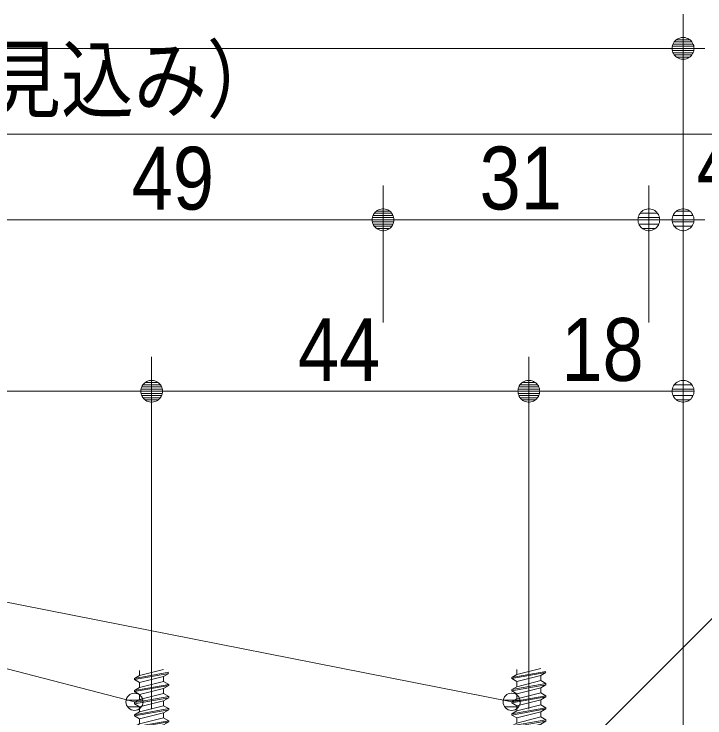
# Model space of a CAD drawing. Units: millimetres, scale not verified, with parts at other scales. Extents: x -6062 to 6062, y -3045 to 3045.
# Drawn here: x 1190.5 to 1593.4, y 1049.7 to 1460.2 of the extents above; entities that cross this region are included whole.
import ezdxf
from ezdxf.enums import TextEntityAlignment as Align

# ---------------------------------------------------------------- set-up
doc = ezdxf.new("R2010")
doc.units = ezdxf.units.MM
doc.header["$LTSCALE"] = 20
for name, color, linetype, lineweight in [('0-0_2寸法-1', 7, 'Continuous', 9), ('0-1_0', 7, 'Continuous', 9), ('0-2_2寸法-3', 7, 'Continuous', 9), ('0-3_2寸法-2', 7, 'Continuous', 9), ('0-5_3一般', 7, 'Continuous', 9)]:
    doc.layers.add(name, color=color, linetype=linetype, lineweight=lineweight)
doc.styles.add('ＭＳ Ｐゴシック', font='')
doc.styles.get('ＭＳ Ｐゴシック').set_extended_font_data('MS PGothic')

# ---------------------------------------------------------------- blocks, each defined once
blk = doc.blocks.new('_Dot')
at = {"layer": '0-1_0'}
for p, q in [((-10, 0), (-20, 0)), ((9.78, 2), (-9.78, 2)), ((7.99, 6), (-7.99, 6)), ((9.16, -3.98), (-9.16, -3.98)), ((6, -7.98), (-6, -7.98))]:
    blk.add_line(p, q, dxfattribs=at)
for points in [[(10, 0), (9.92, 1.25), (9.69, 2.49), (9.3, 3.68), (8.76, 4.82), (8.09, 5.88), (7.29, 6.85), (6.37, 7.71), (5.36, 8.44), (4.26, 9.05), (3.09, 9.51), (1.87, 9.82), (0.63, 9.98), (-0.63, 9.98), (-1.87, 9.82), (-3.09, 9.51), (-4.26, 9.05), (-5.36, 8.44), (-6.37, 7.71), (-7.29, 6.85), (-8.09, 5.88), (-8.76, 4.82), (-9.3, 3.68), (-9.69, 2.49), (-9.92, 1.25), (-10, 0), (0, 0)], [(-10, 0), (-9.92, -1.25), (-9.69, -2.49), (-9.3, -3.68), (-8.76, -4.82), (-8.09, -5.88), (-7.29, -6.85), (-6.37, -7.71), (-5.36, -8.44), (-4.26, -9.05), (-3.09, -9.51), (-1.87, -9.82), (-0.63, -9.98), (0.63, -9.98), (1.87, -9.82), (3.09, -9.51), (4.26, -9.05), (5.36, -8.44), (6.37, -7.71), (7.29, -6.85), (8.09, -5.88), (8.76, -4.82), (9.3, -3.68), (9.69, -2.49), (9.92, -1.25), (10, 0), (0, 0)]]:
    blk.add_lwpolyline(points, close=True, dxfattribs=at)
blk = doc.blocks.new('グループ-119')
at = {"layer": '0-5_3一般'}
for p, q in [((61363.7, 21525.6), (60963.7, 21454.9)), ((61303.7, 21560.2), (61023.7, 21489.5)), ((61023.7, 21548.3), (61023.7, 21489.5)), ((60963.7, 21441.6), (61363.7, 21512.2)), ((60963.7, 21454.9), (61023.7, 21489.5)), ((60963.7, 21441.6), (60963.7, 21454.9)), ((60963.7, 21441.6), (61023.7, 21406.9)), ((61023.7, 21406.9), (61303.7, 21477.6)), ((61303.7, 21477.6), (61363.7, 21512.2)), ((61303.7, 21477.6), (61303.7, 21418.9)), ((60963.7, 21300.2), (61363.7, 21370.9)), ((61303.7, 21418.9), (61023.7, 21348.2)), ((61023.7, 21406.9), (61023.7, 21348.2)), ((61363.7, 21384.2), (61303.7, 21418.9)), ((61303.7, 21336.3), (61363.7, 21370.9)), ((61363.7, 21370.9), (61363.7, 21384.2)), ((60963.7, 21300.2), (60963.7, 21313.6)), ((61303.7, 21336.3), (61303.7, 21277.5)), ((61363.7, 21242.9), (60963.7, 21172.2)), ((60963.7, 21172.2), (61023.7, 21206.9)), ((61023.7, 21265.6), (61023.7, 21206.9)), ((61023.7, 21124.3), (61303.7, 21194.9)), ((61303.7, 21194.9), (61363.7, 21229.6)), ((61303.7, 21194.9), (61303.7, 21136.2)), ((60963.7, 21158.9), (60963.7, 21172.2)), ((60963.7, 21158.9), (61023.7, 21124.3)), ((61303.7, 21136.2), (61023.7, 21065.5)), ((61023.7, 21124.3), (61023.7, 21065.5)), ((61363.7, 21101.6), (61303.7, 21136.2)), ((60963.7, 21017.6), (61363.7, 21088.2)), ((60963.7, 21017.6), (60963.7, 21030.9)), ((61303.7, 21053.6), (61363.7, 21088.2)), ((61303.7, 21053.6), (61303.7, 20994.9)), ((61363.7, 21088.2), (61363.7, 21101.6)), ((61363.7, 20960.2), (60963.7, 20889.6)), ((61023.7, 20982.9), (61023.7, 20924.2)), ((61303.7, 20912.3), (61363.7, 20946.9)), ((60963.7, 20889.6), (61023.7, 20924.2)), ((60963.7, 20876.2), (60963.7, 20889.6)), ((60963.7, 20876.2), (61023.7, 20841.6)), ((61023.7, 20841.6), (61303.7, 20912.3)), ((61303.7, 20912.3), (61303.7, 20853.5)), ((60963.7, 20734.9), (61363.7, 20805.6)), ((61303.7, 20853.5), (61023.7, 20782.9)), ((61023.7, 20841.6), (61023.7, 20782.9)), ((61363.7, 20818.9), (61303.7, 20853.5)), ((61303.7, 20770.9), (61363.7, 20805.6)), ((61363.7, 20805.6), (61363.7, 20818.9)), ((60963.7, 20734.9), (60963.7, 20748.2)), ((60963.7, 20734.9), (61023.5, 20700.4)), ((61023.5, 20700.4), (61023.7, 20700.3)), ((61023.7, 20700.3), (61303.7, 20770.9)), ((61303.7, 20770.9), (61303.7, 20704.9)), ((60813.7, 20654.9), (60973.7, 20654.9)), ((60813.7, 20582.7), (60813.7, 20654.9)), ((61513.7, 20654.9), (61513.7, 20582.7)), ((61163.7, 20394.9), (61163.7, 20346.6))]:
    blk.add_line(p, q, dxfattribs=at)
for points in [[(61363.7, 21384.2), (60963.7, 21313.6), (61023.7, 21348.2)], [(60963.7, 21300.2), (61023.7, 21265.6), (61303.7, 21336.3)], [(61363.7, 21242.9), (61303.7, 21277.5), (61023.7, 21206.9)], [(60963.7, 21158.9), (61363.7, 21229.6), (61363.7, 21242.9)], [(61363.7, 21101.6), (60963.7, 21030.9), (61023.7, 21065.5)], [(60963.7, 21017.6), (61023.7, 20982.9), (61303.7, 21053.6)], [(60963.7, 20876.2), (61363.7, 20946.9), (61363.7, 20960.2)], [(61363.7, 20960.2), (61303.7, 20994.9), (61023.7, 20924.2)], [(61363.7, 20818.9), (60963.7, 20748.2), (61023.7, 20782.9)], [(60973.7, 20654.9), (61353.7, 20654.9), (61513.7, 20654.9)]]:
    blk.add_lwpolyline(points, dxfattribs=at)
for centre, radius, start, end in [((60973.7, 20704.9), 50, 312.40515, 354.8103), ((61353.7, 20704.9), 50, 180, 225), ((60973.7, 20704.9), 50, 270, 312.40515), ((61353.7, 20704.9), 50, 225, 270), ((60913.7, 20582.7), 100, 180, 205.65891), ((60913.7, 20582.7), 100, 205.65891, 231.31781), ((61413.7, 20582.7), 100, 308.68219, 334.34109), ((61413.7, 20582.7), 100, 334.34109, 0), ((61163.7, 20894.9), 500, 231.31781, 250.65891), ((61163.7, 20894.9), 500, 289.34109, 308.68219), ((61163.7, 20894.9), 500, 250.65891, 270), ((61163.7, 20894.9), 500, 270, 289.34109)]:
    blk.add_arc(centre, radius, start, end, dxfattribs=at)
blk = doc.blocks.new('グループ-158')
at = {"layer": '0-5_3一般'}
for p, q in [((65763.7, 21535.6), (65363.7, 21464.9)), ((65363.7, 21451.6), (65763.7, 21522.2)), ((65703.7, 21570.2), (65423.7, 21499.5)), ((65423.7, 21558.3), (65423.7, 21499.5)), ((65703.7, 21487.6), (65763.7, 21522.2)), ((65363.7, 21464.9), (65423.7, 21499.5)), ((65363.7, 21451.6), (65363.7, 21464.9)), ((65363.7, 21451.6), (65423.7, 21416.9)), ((65423.7, 21416.9), (65703.7, 21487.6)), ((65703.7, 21487.6), (65703.7, 21428.9)), ((65363.7, 21310.2), (65763.7, 21380.9)), ((65703.7, 21428.9), (65423.7, 21358.2)), ((65423.7, 21416.9), (65423.7, 21358.2)), ((65763.7, 21394.2), (65703.7, 21428.9)), ((65703.7, 21346.3), (65763.7, 21380.9)), ((65763.7, 21380.9), (65763.7, 21394.2)), ((65363.7, 21310.2), (65363.7, 21323.6)), ((65423.7, 21275.6), (65423.7, 21216.9)), ((65703.7, 21346.3), (65703.7, 21287.5)), ((65763.7, 21252.9), (65363.7, 21182.2)), ((65363.7, 21182.2), (65423.7, 21216.9)), ((65423.7, 21134.3), (65703.7, 21204.9)), ((65703.7, 21204.9), (65763.7, 21239.6)), ((65703.7, 21204.9), (65703.7, 21146.2)), ((65363.7, 21168.9), (65363.7, 21182.2)), ((65363.7, 21168.9), (65423.7, 21134.3)), ((65703.7, 21146.2), (65423.7, 21075.5)), ((65423.7, 21134.3), (65423.7, 21075.5)), ((65763.7, 21111.6), (65703.7, 21146.2)), ((65763.7, 21098.2), (65763.7, 21111.6)), ((65363.7, 21027.6), (65763.7, 21098.2)), ((65363.7, 21027.6), (65363.7, 21040.9)), ((65703.7, 21063.6), (65763.7, 21098.2)), ((65703.7, 21063.6), (65703.7, 21004.9)), ((65763.7, 20970.2), (65363.7, 20899.6)), ((65423.7, 20992.9), (65423.7, 20934.2)), ((65703.7, 20922.3), (65763.7, 20956.9)), ((65363.7, 20899.6), (65423.7, 20934.2)), ((65363.7, 20886.2), (65363.7, 20899.6)), ((65363.7, 20886.2), (65423.7, 20851.6)), ((65423.7, 20851.6), (65703.7, 20922.3)), ((65703.7, 20863.5), (65423.7, 20792.9)), ((65703.7, 20922.3), (65703.7, 20863.5)), ((65763.7, 20828.9), (65703.7, 20863.5)), ((65363.7, 20744.9), (65763.7, 20815.6)), ((65423.7, 20851.6), (65423.7, 20792.9)), ((65423.7, 20710.3), (65703.7, 20780.9)), ((65703.7, 20780.9), (65763.7, 20815.6)), ((65703.7, 20780.9), (65703.7, 20714.9)), ((65763.7, 20815.6), (65763.7, 20828.9)), ((65363.7, 20744.9), (65363.7, 20758.2)), ((65363.7, 20744.9), (65423.5, 20710.4)), ((65423.5, 20710.4), (65423.7, 20710.3)), ((65213.7, 20664.9), (65373.7, 20664.9)), ((65213.7, 20592.7), (65213.7, 20664.9)), ((65913.7, 20664.9), (65913.7, 20592.7)), ((65563.7, 20404.9), (65563.7, 20356.6))]:
    blk.add_line(p, q, dxfattribs=at)
for points in [[(65763.7, 21394.2), (65363.7, 21323.6), (65423.7, 21358.2)], [(65363.7, 21310.2), (65423.7, 21275.6), (65703.7, 21346.3)], [(65763.7, 21252.9), (65703.7, 21287.5), (65423.7, 21216.9)], [(65363.7, 21168.9), (65763.7, 21239.6), (65763.7, 21252.9)], [(65763.7, 21111.6), (65363.7, 21040.9), (65423.7, 21075.5)], [(65363.7, 21027.6), (65423.7, 20992.9), (65703.7, 21063.6)], [(65363.7, 20886.2), (65763.7, 20956.9), (65763.7, 20970.2)], [(65763.7, 20970.2), (65703.7, 21004.9), (65423.7, 20934.2)], [(65763.7, 20828.9), (65363.7, 20758.2), (65423.7, 20792.9)], [(65373.7, 20664.9), (65753.7, 20664.9), (65913.7, 20664.9)]]:
    blk.add_lwpolyline(points, dxfattribs=at)
for centre, radius, start, end in [((65373.7, 20714.9), 50, 312.40515, 354.8103), ((65753.7, 20714.9), 50, 180, 225), ((65373.7, 20714.9), 50, 270, 312.40515), ((65753.7, 20714.9), 50, 225, 270), ((65313.7, 20592.7), 100, 180, 205.65891), ((65313.7, 20592.7), 100, 205.65891, 231.31781), ((65813.7, 20592.7), 100, 308.68219, 334.34109), ((65813.7, 20592.7), 100, 334.34109, 0), ((65563.7, 20904.9), 500, 231.31781, 250.65891), ((65563.7, 20904.9), 500, 289.34109, 308.68219), ((65563.7, 20904.9), 500, 250.65891, 270), ((65563.7, 20904.9), 500, 270, 289.34109)]:
    blk.add_arc(centre, radius, start, end, dxfattribs=at)
blk = doc.blocks.new('グループ-174')
at = {"layer": '0-5_3一般'}
for name in ['グループ-119', 'グループ-158']:
    blk.add_blockref(name, (0, 0), dxfattribs=at)
blk = doc.blocks.new('グループ-176')
at = {"layer": '0-5_3一般'}
blk.add_blockref('グループ-174', (0, 0), dxfattribs=at)

msp = doc.modelspace()

# ---------------------------------------------------------------- linework, layer by layer
at = {"layer": '0-0_2寸法-1'}
for p, q in [((1580.68, 1360.25), (1580.68, 1460.25)), ((1580.68, 1360.25), (1580.68, 1460.25)), ((733.4, 1440.25), (1567.97, 1440.25)), ((600.9, 1390.25), (1722.97, 1390.25)), ((1405.68, 1280.25), (1405.68, 1360.25)), ((1405.68, 1280.25), (1405.68, 1360.25)), ((1560.68, 1280.25), (1560.68, 1360.25)), ((1173.4, 1340.25), (1392.97, 1340.25)), ((1547.97, 1340.25), (1418.4, 1340.25)), ((1270.68, 1054.75), (1270.68, 1260.25)), ((1270.68, 1063.29), (1270.68, 1260.25)), ((1490.68, 1054.75), (1490.68, 1260.25)), ((1490.68, 1054.75), (1490.68, 1260.25)), ((1580.68, 1020.25), (1580.68, 1260.25)), ((1257.97, 1240.25), (1063.4, 1240.25)), ((1477.97, 1240.25), (1283.4, 1240.25)), ((1503.4, 1240.25), (1567.97, 1240.25))]:
    msp.add_line(p, q, dxfattribs=at)
at = {"layer": '0-2_2寸法-3'}
for p, q in [((562.86, 1240.25), (1260.68, 1059.11)), ((562.86, 1240.25), (1480.68, 1059.11)), ((1260.86, 1064.11), (1260.51, 1064.11)), ((1260.86, 1064.11), (1260.51, 1064.11)), ((1480.86, 1064.11), (1480.51, 1064.11)), ((1480.86, 1064.11), (1480.51, 1064.11)), ((1265.58, 1060.11), (1255.79, 1060.11)), ((1485.58, 1060.11), (1475.79, 1060.11)), ((1264.68, 1056.11), (1256.69, 1056.11)), ((1484.68, 1056.11), (1476.69, 1056.11))]:
    msp.add_line(p, q, dxfattribs=at)
msp.add_lwpolyline([(1530.18, 1040.25), (1767.18, 1277.25), (1964.74, 1277.25)], dxfattribs=at)
for centre in [(1260.68, 1059.11), (1260.68, 1059.11), (1480.68, 1059.11), (1480.68, 1059.11)]:
    msp.add_circle(centre, 5.01, dxfattribs=at)
at = {"layer": '0-3_2寸法-2'}
for p, q in [((1560.68, 1280.25), (1560.68, 1360.25)), ((1580.68, 1260.25), (1580.68, 1360.25)), ((1547.97, 1340.25), (1535.26, 1340.25)), ((1560.68, 1340.25), (1580.68, 1340.25))]:
    msp.add_line(p, q, dxfattribs=at)

# ---------------------------------------------------------------- block references
at = {"layer": '0-0_2寸法-1', "xscale": 0.6356201, "yscale": 0.6356201}
for p in [(1580.68, 1440.25), (1405.68, 1340.25), (1560.68, 1340.25), (1270.68, 1240.25), (1490.68, 1240.25), (1580.68, 1240.25)]:
    msp.add_blockref('_Dot', p, dxfattribs=at)
at = {"layer": '0-0_2寸法-1', "xscale": 0.6356201, "yscale": 0.6356201, "rotation": 180}
for p in [(1580.68, 1440.25), (1405.68, 1340.25), (1270.68, 1240.25), (1490.68, 1240.25)]:
    msp.add_blockref('_Dot', p, dxfattribs=at)
at = {"layer": '0-3_2寸法-2', "xscale": 0.6356201, "yscale": 0.6356201}
msp.add_blockref('_Dot', (1560.68, 1340.25), dxfattribs=at)
at = {"layer": '0-3_2寸法-2', "xscale": 0.6356201, "yscale": 0.6356201, "rotation": 180}
msp.add_blockref('_Dot', (1580.68, 1340.25), dxfattribs=at)
at = {"layer": '0-5_3一般', "xscale": 0.05, "yscale": 0.05}
msp.add_blockref('グループ-176', (-1787.5, 0), dxfattribs=at)

# ---------------------------------------------------------------- texts
at = {"layer": '0-0_2寸法-1', "style": 'ＭＳ Ｐゴシック'}
for s, height, width, p in [('229.5（枠見込み）', 36.69, 0.85, (988.07, 1392.78)), ('49', 36.66, 0.9, (1259.08, 1335.19)), ('31', 36.66, 0.9, (1461.96, 1335.29)), ('44', 36.66, 0.9, (1355.99, 1235.19)), ('18', 36.66, 0.9, (1509.65, 1235.29))]:
    msp.add_text(s, height=height, dxfattribs=dict(at, width=width)).set_placement(p, align=Align.BOTTOM_LEFT)
at = {"layer": '0-3_2寸法-2', "style": 'ＭＳ Ｐゴシック', "width": 0.9}
msp.add_text('4', height=36.66, dxfattribs=at).set_placement((1588.6, 1342.72), align=Align.BOTTOM_LEFT)

doc.saveas('drawing.dxf')
